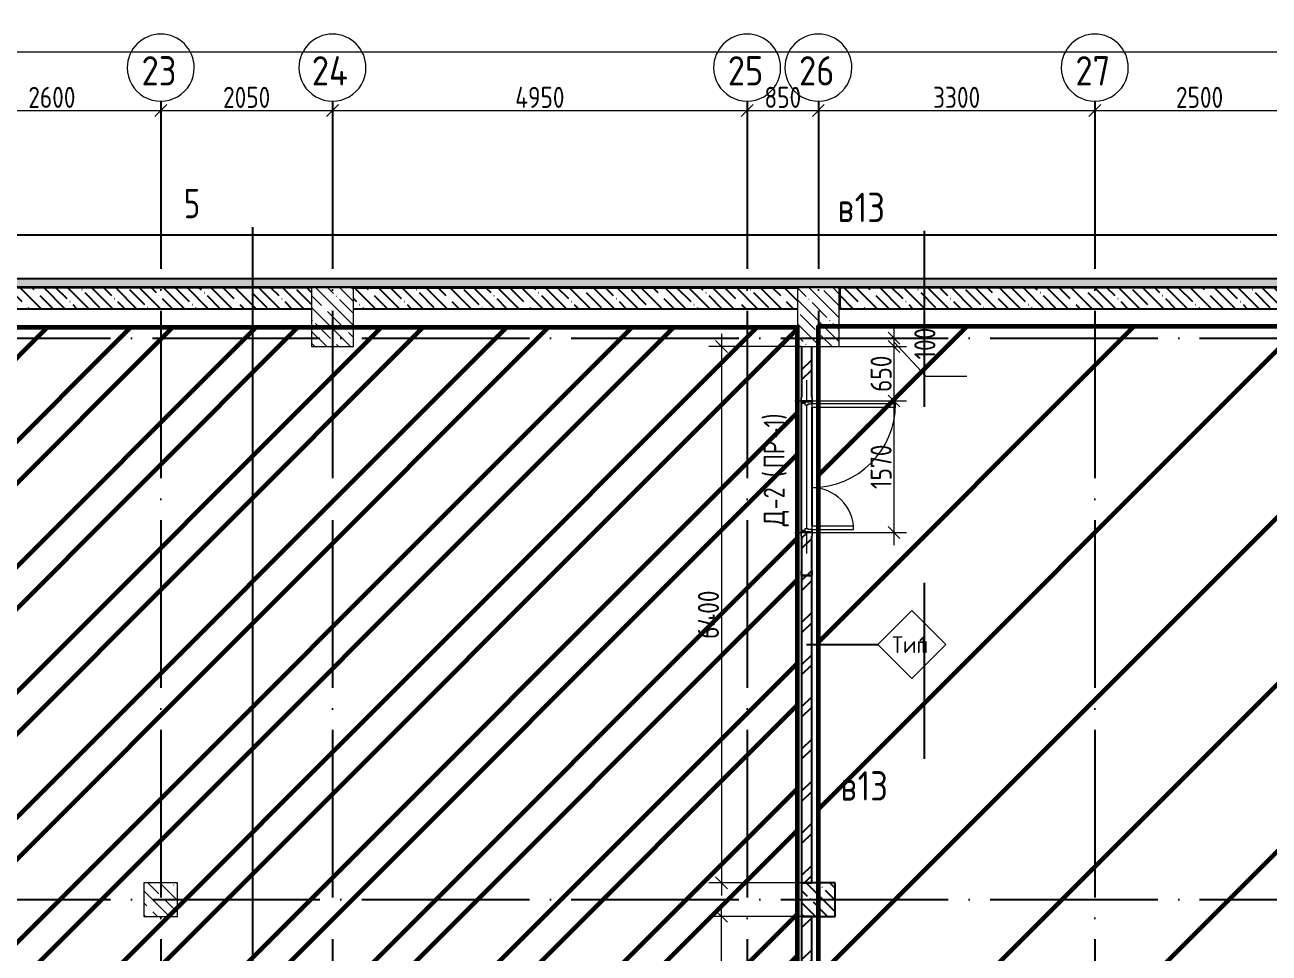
# Model space of a CAD drawing. Header units: millimetres. Extents: x -68946 to 288321, y -402657 to 324925.
# Drawn here: x 96684 to 111536, y 168234 to 179310 of the extents above; entities that cross this region are included whole.
import ezdxf

# ---------------------------------------------------------------- set-up
doc = ezdxf.new("R2010")
doc.units = ezdxf.units.MM
doc.linetypes.add('ADSK_Линия сетки', pattern=[2500, 2000, -250, 0, -250])
doc.layers.get('Defpoints').update_dxf_attribs({"color": 250})
for name, color, linetype, lineweight in [('2.5) Шпкл.  ЧНП-3', 80, 'Continuous', 60), ('3.4) ПТ-5         4 вып', 150, 'Continuous', 60), ('A-ANNO-DIMS', 250, 'Continuous', 9), ('A-DETL-1', 250, 'Continuous', 53), ('A-DOOR', 250, 'Continuous', 5), ('A-DOOR-1', 250, 'Continuous', 13), ('A-DOOR-FRAM', 250, 'Continuous', 5), ('A-DOOR-IDEN', 7, 'Continuous', 9), ('A-GENM-1', 250, 'Continuous', 5), ('A-GENM-2', 250, 'Continuous', 5), ('A-WALL', 250, 'Continuous', 9), ('A-WALL-1', 250, 'Continuous', 50), ('A-WALL-2', 250, 'Continuous', 5), ('A-WALL-IDEN', 7, 'Continuous', 9), ('G-ANNO-SYMB-3', 250, 'Continuous', 9), ('I-WALL', 7, 'Continuous', 9), ('I-WALL-1', 250, 'Continuous', 5), ('S-COLS', 7, 'Continuous', 9), ('S-COLS-1', 250, 'Continuous', 5), ('S-COLS-2', 250, 'Continuous', 5), ('Оси', 250, 'Continuous', 9), ('Оси-1', 250, 'ADSK_Линия сетки', 9)]:
    doc.layers.add(name, color=color, linetype=linetype, lineweight=lineweight)
doc.styles.add('GOST Common', font='', dxfattribs={"width": 0.9, "height": 350})
doc.styles.add('GOST Common_1', font='', dxfattribs={"width": 0.9, "height": 250})
doc.styles.add('GOST Common_2', font='', dxfattribs={"width": 0.8, "height": 350})
doc.styles.add('ISOCPEUR_1', font='isocpeur.ttf', dxfattribs={"width": 0.9, "height": 250})
doc.styles.add('А3', font='ГОСТ тип А.ttf')
doc.styles.get('GOST Common').set_extended_font_data('GOST Common')
doc.styles.get('GOST Common_1').set_extended_font_data('GOST Common')
doc.styles.get('GOST Common_2').set_extended_font_data('GOST Common')
doc.dimstyles.new('ADSK_Основной_2_5_мм', dxfattribs={"dimscale": 304.8, "dimtxt": 0.824897, "dimasz": 0.463911, "dimexe": 0.492126, "dimexo": 0.001615, "dimgap": 0.098425, "dimtad": 1, "dimdec": 0, "dimlfac": 304.8, "dimdsep": 46, "dimtxsty": 'GOST Common_1', "dimblk1": 'OBLIQUE', "dimblk2": 'OBLIQUE', "dimsah": 1, "dimcen": 0.09, "dimdle": 0.492126, "dimazin": 0, "dimtfac": 1, "dimtdec": 4, "dimtix": 1, "dimtmove": 0, "dimatfit": 3, "dimfxl": 1, "dimtvp": 1, "dimtolj": 1, "dimtzin": 0, "dimlwd": 9, "dimlwe": 9, "dimarcsym": 2})
doc.dimstyles.new('ADSK_Основной_2_5_мм_1', dxfattribs={"dimscale": 304.8, "dimtxt": 0.824897, "dimasz": 0.463911, "dimexe": 0.492126, "dimexo": 0.001615, "dimgap": 0.098425, "dimtad": 1, "dimdec": 0, "dimlfac": 304.8, "dimdsep": 46, "dimtxsty": 'GOST Common_1', "dimblk1": 'OBLIQUE', "dimblk2": 'OBLIQUE', "dimsah": 1, "dimcen": 0.09, "dimdle": 0.492126, "dimazin": 0, "dimtfac": 1, "dimtdec": 4, "dimtix": 1, "dimtmove": 1, "dimatfit": 3, "dimfxl": 1, "dimtvp": 1, "dimtolj": 1, "dimtzin": 0, "dimlwd": 9, "dimlwe": 9, "dimarcsym": 2})
pattern_1 = [(135, (12755.58, 117197.27), (-142.5612, -142.5612), []), (135, (12898.14, 117197.27), (-142.5612, -142.5612), [252.016, -50.403, 3.353, -47.05])]
pattern_2 = [(45, (12755.58, 117197.27), (-251.4472, 251.4472), []), (45, (12755.58, 117578.27), (-251.4472, 251.4472), [])]

# ---------------------------------------------------------------- blocks, each defined once
blk = doc.blocks.new('BSC_Колонна _Прямоугольная - 500x700-V4-АР1_Маркировочный план подвала_ Блок 2_ 3')
at = {"layer": 'S-COLS-1'}
h = blk.add_hatch(dxfattribs=at)
h.set_pattern_fill('FP_13', color=256, style=0, pattern_type=2)
h.set_pattern_definition([(135, (-93400, -58625), (-142.56192, -142.56192), []), (135, (-93257.44, -58625), (-142.56192, -142.56192), [252.016, -50.403, 3.353, -47.05])])
h.paths.add_polyline_path([(-250, -350), (250, -350), (250, 350), (-250, 350)])
at = {"layer": 'S-COLS-2'}
for p, q in [((250, 350), (-250, 350)), ((-250, 350), (-250, -350)), ((250, -350), (250, 350)), ((-250, -350), (250, -350))]:
    blk.add_line(p, q, dxfattribs=at)
blk = doc.blocks.new('BSC_Колонна _Прямоугольная - 500x700-V9-АР1_Маркировочный план подвала_ Блок 2_ 3')
at = {"layer": 'S-COLS-1'}
h = blk.add_hatch(dxfattribs=at)
h.set_pattern_fill('FP_16', color=256, style=0, pattern_type=2)
h.set_pattern_definition([(135, (-87600, -58625), (-142.56192, -142.56192), []), (135, (-87457.44, -58625), (-142.56192, -142.56192), [252.016, -50.403, 3.353, -47.05])])
h.paths.add_polyline_path([(-250, -350), (250, -350), (250, 350), (-250, 350)])
at = {"layer": 'S-COLS-2'}
for p, q in [((250, 350), (-250, 350)), ((-250, 350), (-250, -350)), ((250, -350), (250, 350)), ((-250, -350), (250, -350))]:
    blk.add_line(p, q, dxfattribs=at)
blk = doc.blocks.new('Дверь_СКБ_2Ст - СОШ_Дв_1570_1550_x2100h _пр_ завертка-35617996-АР1_Маркировочный план подвала_ Блок 2_ 3')
at = {"layer": 'A-DOOR'}
h = blk.add_hatch(dxfattribs=at)
h.set_pattern_fill('FP_10', color=256, style=0, pattern_type=2)
h.set_pattern_definition([(135, (1501.41, 124.685), (-14.14214, -14.14214), []), (225, (1501.41, 124.685), (14.14214, -14.14214), [])])
h.paths.add_polyline_path([(797.5, 60), (787.5, 60), (787.5, -60), (797.5, -60)])
at = {"layer": 'A-DOOR-FRAM'}
h = blk.add_hatch(dxfattribs=at)
h.set_pattern_fill('FP_11', color=256, style=0, pattern_type=2)
h.set_pattern_definition([(45, (-621.384, 124.685), (-14.1421, 14.1421), []), (135, (-621.384, 124.685), (-14.1421, -14.1421), [])])
h.paths.add_polyline_path([(-762.5, 60), (-772.5, 60), (-772.5, -60), (-762.5, -60)])
at = {"layer": 'A-DOOR'}
for centre, radius, start, end in [((-737.5, 60), 1000, 0, 90), ((762.5, 60), 500, 90, 180)]:
    blk.add_arc(centre, radius, start, end, dxfattribs=at)
at = {"layer": 'A-DOOR-1'}
for p, q in [((-737.5, 1060), (-737.5, 60)), ((-697.5, 1060), (-737.5, 1060)), ((-697.5, 60), (-697.5, 1060)), ((762.5, 560), (722.5, 560)), ((722.5, 560), (722.5, 60)), ((762.5, 60), (762.5, 560)), ((-737.5, 60), (-697.5, 60)), ((722.5, 60), (762.5, 60))]:
    blk.add_line(p, q, dxfattribs=at)
at = {"layer": 'A-DOOR-FRAM'}
for p, q in [((-747.5, 68), (-817.5, 68)), ((-817.5, 68), (-817.5, 60)), ((-817.5, 60), (-747.5, 60)), ((-762.5, 60), (-772.5, 60)), ((-772.5, 60), (-772.5, -60)), ((-737.5, 60), (-762.5, 60)), ((-762.5, 60), (-762.5, -20)), ((-762.5, -60), (-762.5, 60)), ((-747.5, 60), (-747.5, 68)), ((-737.5, 20), (-737.5, 60)), ((-727.5, 20), (-737.5, 20)), ((-727.5, -20), (-727.5, 20)), ((762.5, 20), (752.5, 20)), ((752.5, 20), (752.5, -20)), ((762.5, 60), (762.5, 20)), ((787.5, 60), (762.5, 60)), ((842.5, 68), (772.5, 68)), ((772.5, 68), (772.5, 60)), ((772.5, 60), (842.5, 60)), ((787.5, -20), (787.5, 60)), ((797.5, 60), (787.5, 60)), ((787.5, 60), (787.5, -60)), ((797.5, -60), (797.5, 60)), ((842.5, 60), (842.5, 68)), ((-747.5, -60), (-817.5, -60)), ((-817.5, -60), (-817.5, -68)), ((-817.5, -68), (-747.5, -68)), ((-772.5, -60), (-762.5, -60)), ((-762.5, -20), (-727.5, -20)), ((-747.5, -20), (-762.5, -20)), ((-762.5, -20), (-762.5, -60)), ((-762.5, -60), (-747.5, -60)), ((-747.5, -60), (-747.5, -20)), ((-747.5, -68), (-747.5, -60)), ((752.5, -20), (787.5, -20)), ((787.5, -20), (772.5, -20)), ((772.5, -20), (772.5, -60)), ((772.5, -60), (787.5, -60)), ((842.5, -60), (772.5, -60)), ((772.5, -60), (772.5, -68)), ((772.5, -68), (842.5, -68)), ((787.5, -60), (787.5, -20)), ((787.5, -60), (797.5, -60)), ((842.5, -68), (842.5, -60))]:
    blk.add_line(p, q, dxfattribs=at)
blk = doc.blocks.new('BSC_Колонна _Прямоугольная - 400x400-V23-АР1_Маркировочный план подвала_ Блок 2_ 3')
at = {"layer": 'S-COLS-1'}
h = blk.add_hatch(dxfattribs=at)
h.set_pattern_fill('FP_33', color=256, style=0, pattern_type=2)
h.set_pattern_definition([(135, (-85550, -51675), (-142.5619, -142.5619), []), (135, (-85407.44, -51675), (-142.5619, -142.5619), [252.016, -50.403, 3.353, -47.05])])
h.paths.add_polyline_path([(-200, -200), (200, -200), (200, 200), (-200, 200)])
at = {"layer": 'S-COLS-2'}
for p, q in [((200, 200), (-200, 200)), ((-200, 200), (-200, -200)), ((200, -200), (200, 200)), ((-200, -200), (200, -200))]:
    blk.add_line(p, q, dxfattribs=at)
blk = doc.blocks.new('Ом_Перемычка из уголков - A1-1_57 63x100x6-V106-АР1_Маркировочный план подвала_ Блок 2_ 3')
at = {"layer": 'A-GENM-2'}
for p, q in [((-910, 0), (-660, 0)), ((-615, 0), (865, 0)), ((910, 0), (1160, 0))]:
    blk.add_line(p, q, dxfattribs=at)
blk = doc.blocks.new('ADSK_КолоннаНесущая_Швеллер_Гнутый_ГОСТ 8278-83 - 140х60х5_таб_1-V103-АР1_Маркировочный план подвала_ Блок 2_ 3')
at = {"layer": 'S-COLS-2'}
for p, q in [((-16.2, 58), (-16.2, -58)), ((-11.2, -58), (-11.2, 58)), ((43.8, 70), (-4.2, 70)), ((-4.2, 65), (43.8, 65)), ((43.8, 65), (43.8, 70)), ((43.8, -65), (-4.2, -65)), ((-4.2, -70), (43.8, -70)), ((43.8, -70), (43.8, -65))]:
    blk.add_line(p, q, dxfattribs=at)
for centre, radius, start, end in [((-4.2, 58), 12, 90, 180), ((-4.2, 58), 7, 90, 180), ((-4.2, -58), 12, 180, 270), ((-4.2, -58), 7, 180, 270)]:
    blk.add_arc(centre, radius, start, end, dxfattribs=at)
blk = doc.blocks.new('Ось сетки - Круг_Ø8 мм-39983606-АР1_Маркировочный план подвала_ Блок 2_ 3')
at = {"layer": 'Оси'}
for start, end in [(360, 180), (180, 360)]:
    blk.add_arc((0, 0), 4, start, end, dxfattribs=at)
blk = doc.blocks.new('_Oblique')
at = {"color": 0, "linetype": 'ByBlock', "lineweight": -2}
blk.add_line((-0.5, -0.5), (0.5, 0.5), dxfattribs=at)
blk = doc.blocks.new('*D5634')
at = {"layer": 'A-ANNO-DIMS', "color": 0, "lineweight": 9, "transparency": 16777216}
for p, q in [((95706, 178388), (95706, 178139)), ((98306, 178388), (98306, 178139)), ((95556, 178289), (98456, 178289))]:
    blk.add_line(p, q, dxfattribs=at)
at = {"layer": 'Defpoints', "color": 0, "transparency": 16777216}
for p in [(95706, 178389), (98306, 178389), (98306, 178289)]:
    blk.add_point(p, dxfattribs=at)
at = {"layer": 'A-ANNO-DIMS', "color": 0, "lineweight": 9, "transparency": 16777216, "xscale": 141.4, "yscale": 141.4, "zscale": 141.4, "rotation": 180}
blk.add_blockref('_Oblique', (95706, 178289), dxfattribs=at)
at = {"layer": 'A-ANNO-DIMS', "color": 0, "lineweight": 9, "transparency": 16777216, "xscale": 141.4, "yscale": 141.4, "zscale": 141.4}
blk.add_blockref('_Oblique', (98306, 178289), dxfattribs=at)
at = {"layer": 'A-ANNO-DIMS', "color": 0, "lineweight": 25, "transparency": 16777216, "insert": (97006, 178445), "char_height": 251.4, "width": 756.84, "attachment_point": 5, "style": 'А3'}
blk.add_mtext('\\A1;2600', dxfattribs=at)
blk = doc.blocks.new('*D5635')
at = {"layer": 'A-ANNO-DIMS', "color": 0, "lineweight": 9, "transparency": 16777216}
for p, q in [((98306, 178388), (98306, 178139)), ((100356, 178388), (100356, 178139)), ((98156, 178289), (100506, 178289))]:
    blk.add_line(p, q, dxfattribs=at)
at = {"layer": 'Defpoints', "color": 0, "transparency": 16777216}
for p in [(98306, 178389), (100356, 178389), (100356, 178289)]:
    blk.add_point(p, dxfattribs=at)
at = {"layer": 'A-ANNO-DIMS', "color": 0, "lineweight": 9, "transparency": 16777216, "xscale": 141.4, "yscale": 141.4, "zscale": 141.4, "rotation": 180}
blk.add_blockref('_Oblique', (98306, 178289), dxfattribs=at)
at = {"layer": 'A-ANNO-DIMS', "color": 0, "lineweight": 9, "transparency": 16777216, "xscale": 141.4, "yscale": 141.4, "zscale": 141.4}
blk.add_blockref('_Oblique', (100356, 178289), dxfattribs=at)
at = {"layer": 'A-ANNO-DIMS', "color": 0, "lineweight": 25, "transparency": 16777216, "insert": (99331, 178445), "char_height": 251.4, "width": 756.84, "attachment_point": 5, "style": 'А3'}
blk.add_mtext('\\A1;2050', dxfattribs=at)
blk = doc.blocks.new('*D5636')
at = {"layer": 'A-ANNO-DIMS', "color": 0, "lineweight": 9, "transparency": 16777216}
for p, q in [((100356, 178388), (100356, 178139)), ((105306, 178388), (105306, 178139)), ((100206, 178289), (105456, 178289))]:
    blk.add_line(p, q, dxfattribs=at)
at = {"layer": 'Defpoints', "color": 0, "transparency": 16777216}
for p in [(100356, 178389), (105306, 178389), (105306, 178289)]:
    blk.add_point(p, dxfattribs=at)
at = {"layer": 'A-ANNO-DIMS', "color": 0, "lineweight": 9, "transparency": 16777216, "xscale": 141.4, "yscale": 141.4, "zscale": 141.4, "rotation": 180}
blk.add_blockref('_Oblique', (100356, 178289), dxfattribs=at)
at = {"layer": 'A-ANNO-DIMS', "color": 0, "lineweight": 9, "transparency": 16777216, "xscale": 141.4, "yscale": 141.4, "zscale": 141.4}
blk.add_blockref('_Oblique', (105306, 178289), dxfattribs=at)
at = {"layer": 'A-ANNO-DIMS', "color": 0, "lineweight": 25, "transparency": 16777216, "insert": (102831, 178445), "char_height": 251.4, "width": 782.41, "attachment_point": 5, "style": 'А3'}
blk.add_mtext('\\A1;4950', dxfattribs=at)
blk = doc.blocks.new('*D5637')
at = {"layer": 'A-ANNO-DIMS', "color": 0, "lineweight": 9, "transparency": 16777216}
for p, q in [((105306, 178388), (105306, 178139)), ((106156, 178388), (106156, 178139)), ((105156, 178289), (106306, 178289))]:
    blk.add_line(p, q, dxfattribs=at)
at = {"layer": 'Defpoints', "color": 0, "transparency": 16777216}
for p in [(105306, 178389), (106156, 178389), (106156, 178289)]:
    blk.add_point(p, dxfattribs=at)
at = {"layer": 'A-ANNO-DIMS', "color": 0, "lineweight": 9, "transparency": 16777216, "xscale": 141.4, "yscale": 141.4, "zscale": 141.4, "rotation": 180}
blk.add_blockref('_Oblique', (105306, 178289), dxfattribs=at)
at = {"layer": 'A-ANNO-DIMS', "color": 0, "lineweight": 9, "transparency": 16777216, "xscale": 141.4, "yscale": 141.4, "zscale": 141.4}
blk.add_blockref('_Oblique', (106156, 178289), dxfattribs=at)
at = {"layer": 'A-ANNO-DIMS', "color": 0, "lineweight": 25, "transparency": 16777216, "insert": (105731, 178445), "char_height": 251.4, "width": 567.63, "attachment_point": 5, "style": 'А3'}
blk.add_mtext('\\A1;850', dxfattribs=at)
blk = doc.blocks.new('*D5638')
at = {"layer": 'A-ANNO-DIMS', "color": 0, "lineweight": 9, "transparency": 16777216}
for p, q in [((106156, 178388), (106156, 178139)), ((109456, 178388), (109456, 178139)), ((106006, 178289), (109606, 178289))]:
    blk.add_line(p, q, dxfattribs=at)
at = {"layer": 'Defpoints', "color": 0, "transparency": 16777216}
for p in [(106156, 178389), (109456, 178389), (109456, 178289)]:
    blk.add_point(p, dxfattribs=at)
at = {"layer": 'A-ANNO-DIMS', "color": 0, "lineweight": 9, "transparency": 16777216, "xscale": 141.4, "yscale": 141.4, "zscale": 141.4, "rotation": 180}
blk.add_blockref('_Oblique', (106156, 178289), dxfattribs=at)
at = {"layer": 'A-ANNO-DIMS', "color": 0, "lineweight": 9, "transparency": 16777216, "xscale": 141.4, "yscale": 141.4, "zscale": 141.4}
blk.add_blockref('_Oblique', (109456, 178289), dxfattribs=at)
at = {"layer": 'A-ANNO-DIMS', "color": 0, "lineweight": 25, "transparency": 16777216, "insert": (107806, 178445), "char_height": 251.4, "width": 756.84, "attachment_point": 5, "style": 'А3'}
blk.add_mtext('\\A1;3300', dxfattribs=at)
blk = doc.blocks.new('*D5639')
at = {"layer": 'A-ANNO-DIMS', "color": 0, "lineweight": 9, "transparency": 16777216}
for p, q in [((109456, 178388), (109456, 178139)), ((111956, 178388), (111956, 178139)), ((109306, 178289), (112106, 178289))]:
    blk.add_line(p, q, dxfattribs=at)
at = {"layer": 'Defpoints', "color": 0, "transparency": 16777216}
for p in [(109456, 178389), (111956, 178389), (111956, 178289)]:
    blk.add_point(p, dxfattribs=at)
at = {"layer": 'A-ANNO-DIMS', "color": 0, "lineweight": 9, "transparency": 16777216, "xscale": 141.4, "yscale": 141.4, "zscale": 141.4, "rotation": 180}
blk.add_blockref('_Oblique', (109456, 178289), dxfattribs=at)
at = {"layer": 'A-ANNO-DIMS', "color": 0, "lineweight": 9, "transparency": 16777216, "xscale": 141.4, "yscale": 141.4, "zscale": 141.4}
blk.add_blockref('_Oblique', (111956, 178289), dxfattribs=at)
at = {"layer": 'A-ANNO-DIMS', "color": 0, "lineweight": 25, "transparency": 16777216, "insert": (110706, 178445), "char_height": 251.4, "width": 756.84, "attachment_point": 5, "style": 'А3'}
blk.add_mtext('\\A1;2500', dxfattribs=at)
blk = doc.blocks.new('*D5656')
at = {"layer": 'A-ANNO-DIMS', "color": 0, "lineweight": 9, "transparency": 16777216}
for p, q in [((81906, 177130), (81906, 179139)), ((165506, 178400), (165506, 179139)), ((81756, 178989), (165656, 178989))]:
    blk.add_line(p, q, dxfattribs=at)
at = {"layer": 'Defpoints', "color": 0, "transparency": 16777216}
for p in [(165506, 178989), (165506, 178399), (81906, 177129)]:
    blk.add_point(p, dxfattribs=at)
at = {"layer": 'A-ANNO-DIMS', "color": 0, "lineweight": 9, "transparency": 16777216, "xscale": 141.4, "yscale": 141.4, "zscale": 141.4, "rotation": 180}
blk.add_blockref('_Oblique', (81906, 178989), dxfattribs=at)
at = {"layer": 'A-ANNO-DIMS', "color": 0, "lineweight": 9, "transparency": 16777216, "xscale": 141.4, "yscale": 141.4, "zscale": 141.4}
blk.add_blockref('_Oblique', (165506, 178989), dxfattribs=at)
at = {"layer": 'A-ANNO-DIMS', "color": 0, "lineweight": 25, "transparency": 16777216, "insert": (123706, 179145), "char_height": 251.4, "width": 946.05, "attachment_point": 5, "style": 'А3'}
blk.add_mtext('\\A1;83600', dxfattribs=at)
blk = doc.blocks.new('*D5508')
at = {"layer": 'A-ANNO-DIMS', "color": 0, "lineweight": 9, "transparency": 16777216}
for p, q in [((104999, 175622), (104999, 168922)), ((105955, 175472), (104849, 175472)), ((105955, 169072), (104849, 169072))]:
    blk.add_line(p, q, dxfattribs=at)
at = {"layer": 'Defpoints', "color": 0, "transparency": 16777216}
for p in [(105956, 175472), (104999, 169072), (105956, 169072)]:
    blk.add_point(p, dxfattribs=at)
at = {"layer": 'A-ANNO-DIMS', "color": 0, "lineweight": 9, "transparency": 16777216, "xscale": 141.4, "yscale": 141.4, "zscale": 141.4}
for p, rotation in [((104999, 175472), 90), ((104999, 169072), 270)]:
    blk.add_blockref('_Oblique', p, dxfattribs=dict(at, rotation=rotation))
at = {"layer": 'A-ANNO-DIMS', "color": 0, "lineweight": 25, "transparency": 16777216, "insert": (104843, 172272), "char_height": 251.4, "width": 782.41, "attachment_point": 5, "rotation": 90, "style": 'А3'}
blk.add_mtext('\\A1;6400', dxfattribs=at)
blk = doc.blocks.new('*D5509')
at = {"layer": 'A-ANNO-DIMS', "color": 0, "lineweight": 9, "transparency": 16777216}
for p, q in [((104999, 166342), (104999, 168822)), ((105955, 168672), (104849, 168672)), ((105955, 166492), (104849, 166492))]:
    blk.add_line(p, q, dxfattribs=at)
at = {"layer": 'Defpoints', "color": 0, "transparency": 16777216}
for p in [(104999, 168672), (105956, 168672), (105956, 166492)]:
    blk.add_point(p, dxfattribs=at)
at = {"layer": 'A-ANNO-DIMS', "color": 0, "lineweight": 9, "transparency": 16777216, "xscale": 141.4, "yscale": 141.4, "zscale": 141.4}
for p, rotation in [((104999, 168672), 90), ((104999, 166492), 270)]:
    blk.add_blockref('_Oblique', p, dxfattribs=dict(at, rotation=rotation))
at = {"layer": 'A-ANNO-DIMS', "color": 0, "lineweight": 25, "transparency": 16777216, "insert": (104843, 167582), "char_height": 251.4, "width": 700.59, "attachment_point": 5, "rotation": 90, "style": 'А3'}
blk.add_mtext('\\A1;2180', dxfattribs=at)
blk = doc.blocks.new('*D5568')
at = {"layer": 'A-ANNO-DIMS', "color": 0, "lineweight": 9, "transparency": 16777216}
for p, q in [((107059, 173102), (107059, 174972)), ((105875, 174822), (107209, 174822)), ((105875, 173252), (107209, 173252))]:
    blk.add_line(p, q, dxfattribs=at)
at = {"layer": 'Defpoints', "color": 0, "transparency": 16777216}
for p in [(105875, 174822), (107059, 174822), (105875, 173252)]:
    blk.add_point(p, dxfattribs=at)
at = {"layer": 'A-ANNO-DIMS', "color": 0, "lineweight": 9, "transparency": 16777216, "xscale": 141.4, "yscale": 141.4, "zscale": 141.4}
for p, rotation in [((107059, 174822), 90), ((107059, 173252), 270)]:
    blk.add_blockref('_Oblique', p, dxfattribs=dict(at, rotation=rotation))
at = {"layer": 'A-ANNO-DIMS', "color": 0, "lineweight": 25, "transparency": 16777216, "insert": (106904, 174037), "char_height": 251.4, "width": 700.59, "attachment_point": 5, "rotation": 90, "style": 'А3'}
blk.add_mtext('\\A1;1570', dxfattribs=at)
blk = doc.blocks.new('*D5569')
at = {"layer": 'A-ANNO-DIMS', "color": 0, "lineweight": 9, "transparency": 16777216}
for p, q in [((107059, 174672), (107059, 175622)), ((106406, 175472), (107209, 175472)), ((105875, 174822), (107209, 174822))]:
    blk.add_line(p, q, dxfattribs=at)
at = {"layer": 'Defpoints', "color": 0, "transparency": 16777216}
for p in [(106406, 175472), (107059, 175472), (105875, 174822)]:
    blk.add_point(p, dxfattribs=at)
at = {"layer": 'A-ANNO-DIMS', "color": 0, "lineweight": 9, "transparency": 16777216, "xscale": 141.4, "yscale": 141.4, "zscale": 141.4}
for p, rotation in [((107059, 175472), 90), ((107059, 174822), 270)]:
    blk.add_blockref('_Oblique', p, dxfattribs=dict(at, rotation=rotation))
at = {"layer": 'A-ANNO-DIMS', "color": 0, "lineweight": 25, "transparency": 16777216, "insert": (106904, 175147), "char_height": 251.4, "width": 567.63, "attachment_point": 5, "rotation": 90, "style": 'А3'}
blk.add_mtext('\\A1;650', dxfattribs=at)
blk = doc.blocks.new('*D5570')
at = {"layer": 'A-ANNO-DIMS', "color": 0, "lineweight": 9, "transparency": 16777216}
for p, q in [((107059, 175322), (107059, 175722)), ((106960, 175572), (107209, 175572)), ((106406, 175472), (107209, 175472)), ((107059, 175522), (107438, 175119)), ((107438, 175119), (107926, 175119))]:
    blk.add_line(p, q, dxfattribs=at)
at = {"layer": 'Defpoints', "color": 0, "transparency": 16777216}
for p in [(106959, 175572), (107059, 175572), (106406, 175472)]:
    blk.add_point(p, dxfattribs=at)
at = {"layer": 'A-ANNO-DIMS', "color": 0, "lineweight": 9, "transparency": 16777216, "xscale": 141.4, "yscale": 141.4, "zscale": 141.4}
for p, rotation in [((107059, 175572), 90), ((107059, 175472), 270)]:
    blk.add_blockref('_Oblique', p, dxfattribs=dict(at, rotation=rotation))
at = {"layer": 'A-ANNO-DIMS', "color": 0, "lineweight": 25, "transparency": 16777216, "insert": (107301, 175317), "char_height": 251.4, "width": 511.38, "attachment_point": 1, "rotation": 90, "line_spacing_factor": 1.022761, "style": 'А3'}
blk.add_mtext('\\A1;100', dxfattribs=at)
blk = doc.blocks.new('ADSK_Марка_Стена - Типоразмер_ADSK_Марка-30564887-АР1_Маркировочный план подвала_ Блок 2_ 3')
at = {"layer": 'A-WALL-IDEN'}
for p, q in [((-0.16, 4.37), (-4.21, 0.31)), ((3.9, 0.31), (-0.16, 4.37)), ((-4.21, 0.31), (-0.16, -3.74)), ((-0.16, -3.74), (3.9, 0.31))]:
    blk.add_line(p, q, dxfattribs=at)

msp = doc.modelspace()

# ---------------------------------------------------------------- hatches: boundary and pattern name
at = {"layer": '2.5) Шпкл.  ЧНП-3'}
h = msp.add_hatch(dxfattribs=at)
h.set_pattern_fill('ANSI32', color=256, scale=111)
h.paths.add_polyline_path([(110085.5784, 166492.2956), (105905.5784, 166492.2956), (105905.5784, 175697.3888), (94505.5784, 175697.3888), (94505.5784, 174572.2725), (90755.5784, 174572.2725), (90755.5784, 157372.2725), (105905.5784, 157372.2725), (105905.5784, 157092.2956), (110085.5784, 157092.2956)])
at = {"layer": '3.4) ПТ-5         4 вып'}
h = msp.add_hatch(dxfattribs=at)
h.set_pattern_fill('ANSI31', color=256, scale=444)
h.paths.add_polyline_path([(165505.5794, 175922.2725), (153204.5565, 175922.2725), (153204.5565, 167092.2731), (149255.5794, 167092.2731), (149255.5784, 175522.2725), (135005.5883, 175522.2725), (135005.5883, 173822.2731), (130555.579, 173822.2731), (130555.579, 175522.2731), (121455.5793, 175522.2731), (121455.5793, 175716.2262), (106155.5788, 175716.2262), (106155.5788, 166612.2956), (110205.5784, 166612.2956), (110205.5784, 156972.2956), (113915.5784, 156952.2731), (113915.5784, 153345.7592), (117855.579, 153345.7592), (117855.579, 136622.2725), (127015.579, 136622.2725), (127015.579, 133327.2725), (128505.579, 133322.2725), (128505.579, 127472.2731), (133700.8917, 127472.2731), (133700.8917, 142722.2735), (146655.5784, 142722.2735), (146655.5784, 139012.2735), (149375.5784, 139012.2735), (149375.5784, 130197.2725), (153220.5784, 130197.2725), (153220.5784, 117287.2731), (157805.5794, 117272.2731), (157805.5784, 128892.2731), (165505.5794, 128892.2731)])
h.paths.add_polyline_path([(131455.5794, 162522.2404), (131855.5794, 162522.2404), (131855.5794, 145322.2729), (131455.5794, 145322.2729)], flags=16)
h.paths.add_polyline_path([(137205.5784, 162322.241), (137205.5784, 162522.2404), (153005.5784, 162522.2404), (153005.5784, 162522.241), (153205.5784, 162522.241), (153205.5784, 145322.2725), (153005.5784, 145322.2725), (153005.5784, 150522.2404), (149255.5794, 150522.2404), (149255.5794, 150722.2404), (153005.5784, 150722.2404), (153005.5784, 154752.4235), (149255.5784, 154752.4235), (149255.5784, 154952.4235), (153005.5784, 154952.4235), (153005.5784, 159702.2731), (149055.5784, 159702.2731), (149055.5784, 159902.2731), (153005.5784, 159902.2731), (153005.5784, 162322.241)], flags=16)
h.paths.add_polyline_path([(136905.5789, 145522.2729), (149255.5784, 145522.2729), (149255.5784, 147472.2729), (152482.3145, 147472.2729), (152482.3145, 145322.2725), (149255.5784, 145322.2725), (136905.5789, 145322.2725)], flags=16)
h.paths.add_polyline_path([(149255.5784, 140862.2725), (153005.5774, 140862.2725), (153005.5774, 140662.2725), (149255.5784, 140662.2725)], flags=16)
h.paths.add_polyline_path([(157805.5794, 171022.3919), (158005.5794, 171022.3919), (158005.5794, 157922.2725), (157805.5794, 157922.2725)], flags=16)
at = {"layer": 'A-WALL', "lineweight": 25}
msp.add_hatch(color=256, dxfattribs=at).paths.add_polyline_path([(121855.5793, 176172.2725), (121863.5793, 176172.2725), (121863.5793, 176180.2725), (90342.579, 176180.2725), (90342.579, 176172.2725), (121093.6426, 176172.2725)])
at = {"layer": 'A-WALL-2', "lineweight": 25}
h = msp.add_hatch(dxfattribs=at)
h.set_pattern_fill('FP_3', color=256, style=0, pattern_type=2)
h.set_pattern_definition([(0, (12755.58, 117197.27), (120.968, 69.841), [80.645, -161.29]), (120, (12755.58, 117197.27), (-120.96808, 69.84086), [80.645, -161.29]), (60, (12755.58, 117197.27), (-8e-05, 139.68186), [0, -161.29, 80.645, 0])])
h.paths.add_polyline_path([(121963.5793, 176180.2725), (121963.5793, 176280.2725), (90242.579, 176280.2725), (90242.579, 176180.2725), (121863.5793, 176180.2725)])
at = {"layer": 'I-WALL-1', "lineweight": 25}
h = msp.add_hatch(dxfattribs=at)
h.set_pattern_fill('FP_1', color=256, style=0, pattern_type=2)
h.set_pattern_definition(pattern_1)
h.paths.add_polyline_path([(100105.5784, 175922.2725), (100105.5784, 176172.2725), (94805.5784, 176172.2725), (94805.5784, 175922.2725), (96307.0511, 175922.2725)])
h = msp.add_hatch(dxfattribs=at)
h.set_pattern_fill('FP_1', color=256, style=0, pattern_type=2)
h.set_pattern_definition(pattern_1)
h.paths.add_polyline_path([(105905.5784, 175922.2725), (105905.5784, 176172.2725), (100605.5784, 176172.2725), (100605.5784, 175922.2725), (101815.1825, 175922.2725)])
h = msp.add_hatch(dxfattribs=at)
h.set_pattern_fill('FP_1', color=256, style=0, pattern_type=2)
h.set_pattern_definition(pattern_1)
h.paths.add_polyline_path([(111705.5784, 175922.2725), (111705.5784, 176172.2725), (106410.5784, 176172.2725), (106410.5784, 175922.2725), (107323.314, 175922.2725)])
h = msp.add_hatch(dxfattribs=at)
h.set_pattern_fill('FP_2', color=256, style=0, pattern_type=2)
h.set_pattern_definition(pattern_2)
h.paths.add_polyline_path([(106075.6978, 169072.2725), (106075.6978, 173252.2725), (105955.6978, 173252.2725), (105955.6978, 169072.2725)])
h.paths.add_polyline_path([(105955.6978, 174822.2725), (106075.6978, 174822.2725), (106075.6978, 175472.2725), (105955.6978, 175472.2725), (105955.6978, 174829.7558)])
h = msp.add_hatch(dxfattribs=at)
h.set_pattern_fill('FP_2', color=256, style=0, pattern_type=2)
h.set_pattern_definition(pattern_2)
h.paths.add_polyline_path([(106075.6978, 166492.2956), (106075.6978, 168672.2956), (105955.6978, 168672.2956), (105955.6978, 166492.2956)])
at = {"layer": 'S-COLS-1', "lineweight": 25}
h = msp.add_hatch(dxfattribs=at)
h.set_pattern_fill('FP_1', color=256, style=0, pattern_type=2)
h.set_pattern_definition(pattern_1)
h.paths.add_polyline_path([(105955.5788, 168672.2725), (106355.5788, 168672.2725), (106355.5788, 169072.2725), (105955.5788, 169072.2725)])

# ---------------------------------------------------------------- linework, layer by layer
at = {"layer": '2.5) Шпкл.  ЧНП-3'}
msp.add_lwpolyline([(105905.5784, 166492.2956), (105905.5784, 175697.3888), (94505.5784, 175697.3888)], dxfattribs=at)
at = {"layer": '3.4) ПТ-5         4 вып'}
msp.add_lwpolyline([(113915.5784, 156952.2731), (110205.5784, 156972.2956), (110205.5784, 166612.2956), (106155.5788, 166612.2956), (106155.5788, 175716.2262), (121455.5793, 175716.2262)], dxfattribs=at)
at = {"layer": 'A-DETL-1', "lineweight": 25}
for p, q in [((122485.5793, 176802.2725), (89720.579, 176802.2725)), ((90240.579, 176282.2725), (121965.5793, 176282.2725))]:
    msp.add_line(p, q, dxfattribs=at)
at = {"layer": 'A-WALL-1', "lineweight": 25}
for p, q in [((121965.5793, 176280.2725), (90240.579, 176280.2725)), ((121863.5793, 176180.2725), (90342.579, 176180.2725)), ((100105.5784, 176172.2725), (90750.579, 176172.2725)), ((100605.5784, 176172.2725), (105905.5784, 176172.2725)), ((111705.5784, 176172.2725), (106405.5784, 176172.2725)), ((106410.5784, 176172.2725), (106410.5784, 175922.2725)), ((94805.5784, 175922.2725), (100105.5784, 175922.2725)), ((100605.5784, 175922.2725), (105905.5784, 175922.2725)), ((106410.5784, 175922.2725), (111705.5784, 175922.2725)), ((105955.6978, 175472.2725), (105955.6978, 174867.2725)), ((106075.6978, 174867.2725), (106075.6978, 175472.2725)), ((105955.6978, 173207.2725), (105955.6978, 169072.2725)), ((106075.6978, 169072.2725), (106075.6978, 173207.2725)), ((105955.6978, 169072.2725), (106075.6978, 169072.2725)), ((105955.6978, 168672.2956), (105955.6978, 166492.2956)), ((106075.6978, 168672.2956), (105955.6978, 168672.2956)), ((106075.6978, 166612.2956), (106075.6978, 168672.2956))]:
    msp.add_line(p, q, dxfattribs=at)
at = {"layer": 'A-WALL-IDEN', "lineweight": 25}
msp.add_line((106015.6978, 171916.315), (106864.3559, 171916.315), dxfattribs=at)
at = {"layer": 'G-ANNO-SYMB-3', "lineweight": 25}
for p, q in [((99402.0006, 176896.8257), (99402.0006, 165000.2765)), ((107423.3909, 174750.4882), (107423.3909, 176850.311)), ((107423.3909, 170550.8425), (107423.3909, 172650.6653))]:
    msp.add_line(p, q, dxfattribs=at)
at = {"layer": 'I-WALL', "lineweight": 25}
for p, q in [((105955.6978, 173277.2725), (105955.6978, 174797.2725)), ((106075.6978, 174747.2725), (106075.6978, 173327.2725))]:
    msp.add_line(p, q, dxfattribs=at)
at = {"layer": 'S-COLS-2', "lineweight": 25}
for p, q in [((106075.6978, 169072.2725), (105955.5788, 169072.2725)), ((105955.5788, 169072.2725), (105955.5788, 168672.2725)), ((106355.5788, 169072.2725), (106075.6978, 169072.2725)), ((106355.5788, 168672.2725), (106355.5788, 169072.2725)), ((105955.5788, 168672.2725), (106355.5788, 168672.2725))]:
    msp.add_line(p, q, dxfattribs=at)
at = {"layer": 'Оси-1', "lineweight": 25}
for p, q in [((98305.5786, 178399.2771), (98305.5786, 113438.4326)), ((100355.5784, 178399.2771), (100355.5784, 113438.4326)), ((105305.5784, 178399.2771), (105305.5784, 113438.4326)), ((106155.5788, 178399.2771), (106155.5788, 113438.4326)), ((109455.5788, 178399.2771), (109455.5788, 113438.4326)), ((78205.6799, 175572.2725), (168306.458, 175572.2725)), ((78205.6799, 168872.2725), (169576.458, 168872.2725))]:
    msp.add_line(p, q, dxfattribs=at)

# ---------------------------------------------------------------- block references
at = {"layer": 'A-DOOR', "lineweight": 25, "rotation": 269.9999999999997}
msp.add_blockref('Дверь_СКБ_2Ст - СОШ_Дв_1570_1550_x2100h _пр_ завертка-35617996-АР1_Маркировочный план подвала_ Блок 2_ 3', (106015.6978, 174049.7725), dxfattribs=at)
at = {"layer": 'A-GENM-1', "lineweight": 25, "rotation": 269.9999999999997}
msp.add_blockref('Ом_Перемычка из уголков - A1-1_57 63x100x6-V106-АР1_Маркировочный план подвала_ Блок 2_ 3', (106015.6978, 174162.2725), dxfattribs=at)
at = {"layer": 'A-WALL-IDEN', "lineweight": 25, "xscale": 99.99999999999993, "yscale": 99.99999999999993, "zscale": 99.99999999999993}
msp.add_blockref('ADSK_Марка_Стена - Типоразмер_ADSK_Марка-30564887-АР1_Маркировочный план подвала_ Блок 2_ 3', (107285.6978, 171885.065), dxfattribs=at)
at = {"layer": 'S-COLS', "lineweight": 25}
for name, p in [('BSC_Колонна _Прямоугольная - 500x700-V9-АР1_Маркировочный план подвала_ Блок 2_ 3', (100355.5784, 175822.2725)), ('BSC_Колонна _Прямоугольная - 500x700-V4-АР1_Маркировочный план подвала_ Блок 2_ 3', (106155.5784, 175822.2725))]:
    msp.add_blockref(name, p, dxfattribs=at)
at = {"layer": 'S-COLS', "lineweight": 25, "rotation": 89.99999999999854}
msp.add_blockref('ADSK_КолоннаНесущая_Швеллер_Гнутый_ГОСТ 8278-83 - 140х60х5_таб_1-V103-АР1_Маркировочный план подвала_ Блок 2_ 3', (106015.6978, 172753.4725), dxfattribs=at)
at = {"layer": 'S-COLS-2', "lineweight": 25}
msp.add_blockref('BSC_Колонна _Прямоугольная - 400x400-V23-АР1_Маркировочный план подвала_ Блок 2_ 3', (98305.5786, 168872.2725), dxfattribs=at)
at = {"layer": 'Оси', "lineweight": 25, "xscale": 99.99999999999993, "yscale": 99.99999999999993, "zscale": 99.99999999999993, "rotation": 180}
for p in [(98305.5786, 178799.2771), (100355.5784, 178799.2771), (105305.5784, 178799.2771), (106155.5788, 178799.2771), (109455.5788, 178799.2771)]:
    msp.add_blockref('Ось сетки - Круг_Ø8 мм-39983606-АР1_Маркировочный план подвала_ Блок 2_ 3', p, dxfattribs=at)

# ---------------------------------------------------------------- texts
at = {"layer": 'A-DOOR-IDEN', "lineweight": 25, "char_height": 250, "attachment_point": 1, "rotation": 90, "style": 'GOST Common_2'}
for s, insert, width in [('-1)', (105502.7224, 174375.8152), 440.126437), ('ПР', (105502.7224, 174018.6277), 432.91125), ('-2 (', (105502.7224, 173530.4714), 591.645375), ('\\fGOST Common|b0|i0|c204|p34|;\\W.9;Д', (105502.7224, 173328.0652), 245.316375)]:
    msp.add_mtext(s, dxfattribs=dict(at, insert=insert, width=width))
at = {"layer": 'A-WALL-IDEN', "lineweight": 25, "char_height": 200, "attachment_point": 1, "style": 'ISOCPEUR_1'}
for s, insert, width in [('Тип', (107037.4169, 172014.7337), 387.215062), (' 1', (107356.9013, 172014.7337), 190.801625)]:
    msp.add_mtext(s, dxfattribs=dict(at, insert=insert, width=width))
at = {"layer": 'G-ANNO-SYMB-3', "lineweight": 25, "char_height": 350, "attachment_point": 1, "style": 'GOST Common_1'}
for s, insert, width in [('\\fGOST Common|b0|i0|c204|p34|;\\W.8;5', (98581.401, 177353.3684), 243.713), ('\\fGOST Common|b0|i0|c204|p34|;\\W.8;в', (106388.3914, 177306.8536), 243.713), (' 13', (106589.4747, 177306.8536), 519.4935), (' 13', (106624.2739, 170404.1124), 519.4935), ('\\fGOST Common|b0|i0|c204|p34|;\\W.8;в', (106423.1905, 170404.1124), 243.713)]:
    msp.add_mtext(s, dxfattribs=dict(at, insert=insert, width=width))
at = {"layer": 'Оси', "lineweight": 25, "char_height": 350, "attachment_point": 1, "style": 'GOST Common'}
for s, insert, width in [('23', (98076.9092, 178936.5562), 541.139062), ('24', (100108.9091, 178936.5562), 584.430187), ('25', (105074.2091, 178936.5562), 548.35425), ('26', (105924.2094, 178936.5562), 548.35425), ('27', (109224.2094, 178936.5562), 548.35425)]:
    msp.add_mtext(s, dxfattribs=dict(at, insert=insert, width=width))

# ---------------------------------------------------------------- dimensions: what is measured, and where the dimension line sits
at = {"layer": 'A-ANNO-DIMS', "lineweight": 25}
for base, p1, p2, override, picture, middle in [((165505.5794, 178988.8443), (81905.5784, 177129.2771), (165505.5794, 178399.2771), {"dimlfac": 1, "dimpost": '<>', "dimtxsty": 'А3', "dimfxl": 83609.646974}, '*D5656', (123705.5789, 179144.5587)), ((98305.5786, 178288.8443), (95705.5786, 178388.8292), (98305.5786, 178388.8292), {"dimlfac": 1, "dimpost": '<>', "dimtxsty": 'А3', "dimfxl": 2600}, '*D5634', (97005.5786, 178444.5587)), ((100355.5784, 178288.8443), (98305.5786, 178388.8292), (100355.5784, 178388.8292), {"dimlfac": 1, "dimpost": '<>', "dimtxsty": 'А3', "dimfxl": 2049.99987}, '*D5635', (99330.5785, 178444.5587)), ((105305.5784, 178288.8443), (100355.5784, 178388.8292), (105305.5784, 178388.8292), {"dimlfac": 1, "dimpost": '<>', "dimtxsty": 'А3', "dimfxl": 4950}, '*D5636', (102830.5784, 178444.5587)), ((106155.5788, 178288.8443), (105305.5784, 178388.8292), (106155.5788, 178388.8292), {"dimlfac": 1, "dimpost": '<>', "dimtxsty": 'А3', "dimfxl": 850.000334}, '*D5637', (105730.5786, 178444.5587)), ((109455.5788, 178288.8443), (106155.5788, 178388.8292), (109455.5788, 178388.8292), {"dimlfac": 1, "dimpost": '<>', "dimtxsty": 'А3', "dimfxl": 3300}, '*D5638', (107805.5788, 178444.5587)), ((111955.5791, 178288.8443), (109455.5788, 178388.8292), (111955.5791, 178388.8292), {"dimlfac": 1, "dimpost": '<>', "dimtxsty": 'А3', "dimfxl": 2500.000333}, '*D5639', (110705.5789, 178444.5587))]:
    dim = msp.add_linear_dim(base=base, p1=p1, p2=p2, dimstyle='ADSK_Основной_2_5_мм', override=override, dxfattribs=at)
    dim.commit()
    dim.dimension.update_dxf_attribs({"geometry": picture, "text_midpoint": middle})
dim = msp.add_linear_dim(base=(107059.289, 175572.2725), p1=(106405.5784, 175472.2725), p2=(106959.3041, 175572.2725), angle=90, dimstyle='ADSK_Основной_2_5_мм_1', override={"dimlfac": 1, "dimpost": '<>', "dimtxsty": 'А3', "dimfxl": 562.682972}, dxfattribs=at)
dim.commit()
dim.dimension.update_dxf_attribs({"geometry": '*D5570', "text_midpoint": (107468.4505, 175119.2604), "dimtype": 160, "text_rotation": 90})
for base, p1, p2, override, picture, middle in [((104998.7402, 169072.2725), (105955.6978, 175472.2725), (105955.5788, 169072.2725), {"dimlfac": 1, "dimpost": '<>', "dimtxsty": 'А3', "dimfxl": 6400.000001}, '*D5508', (104843.0259, 172272.2725)), ((107059.289, 175472.2725), (105874.5862, 174822.2725), (106405.5784, 175472.2725), {"dimlfac": 1, "dimpost": '<>', "dimtxsty": 'А3', "dimfxl": 839.316846}, '*D5569', (106903.5746, 175147.2725)), ((107059.289, 174822.2725), (105874.5862, 173252.2725), (105874.5862, 174822.2725), {"dimlfac": 1, "dimpost": '<>', "dimtxsty": 'А3', "dimfxl": 1570}, '*D5568', (106903.5746, 174037.2725)), ((104998.7402, 168672.2725), (105955.6978, 166492.2956), (105955.5788, 168672.2725), {"dimlfac": 1, "dimpost": '<>', "dimtxsty": 'А3', "dimfxl": 2179.976959}, '*D5509', (104843.0259, 167582.2841))]:
    dim = msp.add_linear_dim(base=base, p1=p1, p2=p2, angle=90, dimstyle='ADSK_Основной_2_5_мм', override=override, dxfattribs=at)
    dim.commit()
    dim.dimension.update_dxf_attribs({"geometry": picture, "text_midpoint": middle})

doc.saveas('drawing.dxf')
